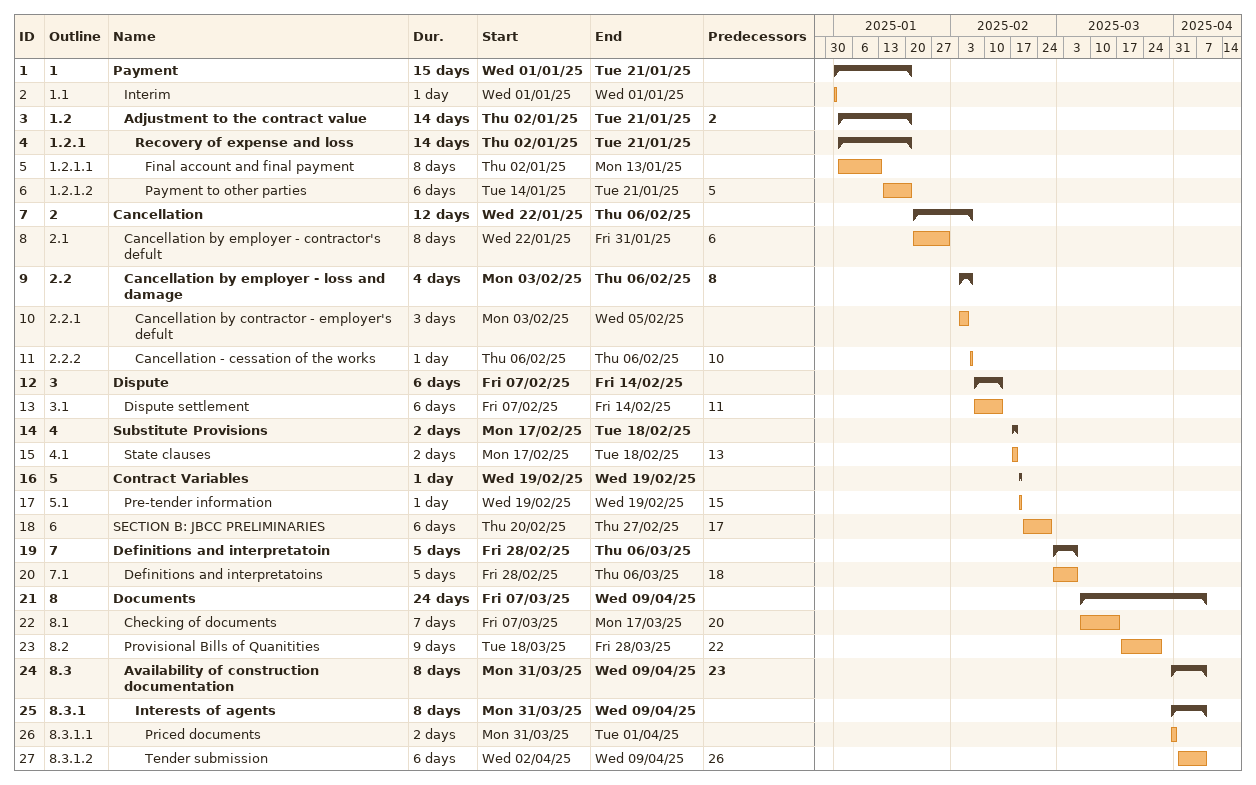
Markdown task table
| ID | WBS | Task | Duration | Start | Finish | Predecessors |
|---|---|---|---|---|---|---|
| 1 | 1 | **Payment** | 15d | 2025-01-01 | 2025-01-21 |  |
| 2 | 1.1 | Interim | 1d | 2025-01-01 | 2025-01-01 |  |
| 3 | 1.2 | **Adjustment to the contract value** | 14d | 2025-01-02 | 2025-01-21 | 2 |
| 4 | 1.2.1 | **Recovery of expense and loss** | 14d | 2025-01-02 | 2025-01-21 |  |
| 5 | 1.2.1.1 | Final account and final payment | 8d | 2025-01-02 | 2025-01-13 |  |
| 6 | 1.2.1.2 | Payment to other parties | 6d | 2025-01-14 | 2025-01-21 | 5 |
| 7 | 2 | **Cancellation** | 12d | 2025-01-22 | 2025-02-06 |  |
| 8 | 2.1 | Cancellation by employer - contractor's defult | 8d | 2025-01-22 | 2025-01-31 | 6 |
| 9 | 2.2 | **Cancellation by employer - loss and damage** | 4d | 2025-02-03 | 2025-02-06 | 8 |
| 10 | 2.2.1 | Cancellation by contractor - employer's defult | 3d | 2025-02-03 | 2025-02-05 |  |
| 11 | 2.2.2 | Cancellation - cessation of the works | 1d | 2025-02-06 | 2025-02-06 | 10 |
| 12 | 3 | **Dispute** | 6d | 2025-02-07 | 2025-02-14 |  |
| 13 | 3.1 | Dispute settlement | 6d | 2025-02-07 | 2025-02-14 | 11 |
| 14 | 4 | **Substitute Provisions** | 2d | 2025-02-17 | 2025-02-18 |  |
| 15 | 4.1 | State clauses | 2d | 2025-02-17 | 2025-02-18 | 13 |
| 16 | 5 | **Contract Variables** | 1d | 2025-02-19 | 2025-02-19 |  |
| 17 | 5.1 | Pre-tender information | 1d | 2025-02-19 | 2025-02-19 | 15 |
| 18 | 6 | SECTION B: JBCC PRELIMINARIES | 6d | 2025-02-20 | 2025-02-27 | 17 |
| 19 | 7 | **Definitions and interpretatoin** | 5d | 2025-02-28 | 2025-03-06 |  |
| 20 | 7.1 | Definitions and interpretatoins | 5d | 2025-02-28 | 2025-03-06 | 18 |
| 21 | 8 | **Documents** | 24d | 2025-03-07 | 2025-04-09 |  |
| 22 | 8.1 | Checking of documents | 7d | 2025-03-07 | 2025-03-17 | 20 |
| 23 | 8.2 | Provisional Bills of Quanitities | 9d | 2025-03-18 | 2025-03-28 | 22 |
| 24 | 8.3 | **Availability of construction documentation** | 8d | 2025-03-31 | 2025-04-09 | 23 |
| 25 | 8.3.1 | **Interests of agents** | 8d | 2025-03-31 | 2025-04-09 |  |
| 26 | 8.3.1.1 | Priced documents | 2d | 2025-03-31 | 2025-04-01 |  |
| 27 | 8.3.1.2 | Tender submission | 6d | 2025-04-02 | 2025-04-09 | 26 |
